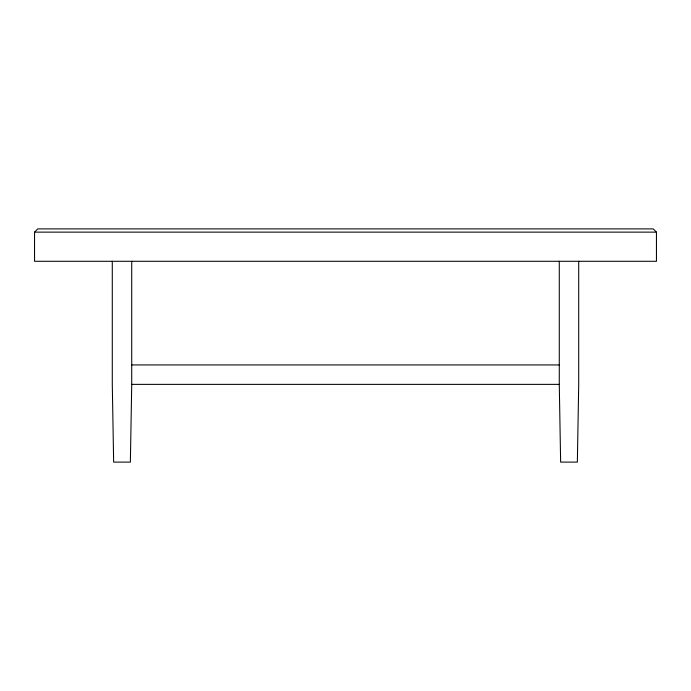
<?xml version="1.0" encoding="UTF-8"?>
<svg xmlns="http://www.w3.org/2000/svg" width="691" height="691" viewBox="0 0 691 691"><rect width="100%" height="100%" fill="white"/><g stroke="black" fill="none" stroke-linecap="round" stroke-linejoin="round"><path stroke-width="1.04" d="M131.722 261.284L131.722 384.369L130.366 462.106L113.644 462.106L112.288 384.369L112.288 261.284M34.55 232.133L37.789 228.894L653.211 228.894L656.45 232.133L656.45 261.284L34.55 261.284L34.55 232.133L656.45 232.133M131.722 364.934L559.278 364.934M131.722 384.369L559.278 384.369L560.634 462.106L577.356 462.106L578.712 384.369L578.712 261.284M559.278 261.284L559.278 384.369"/></g></svg>
